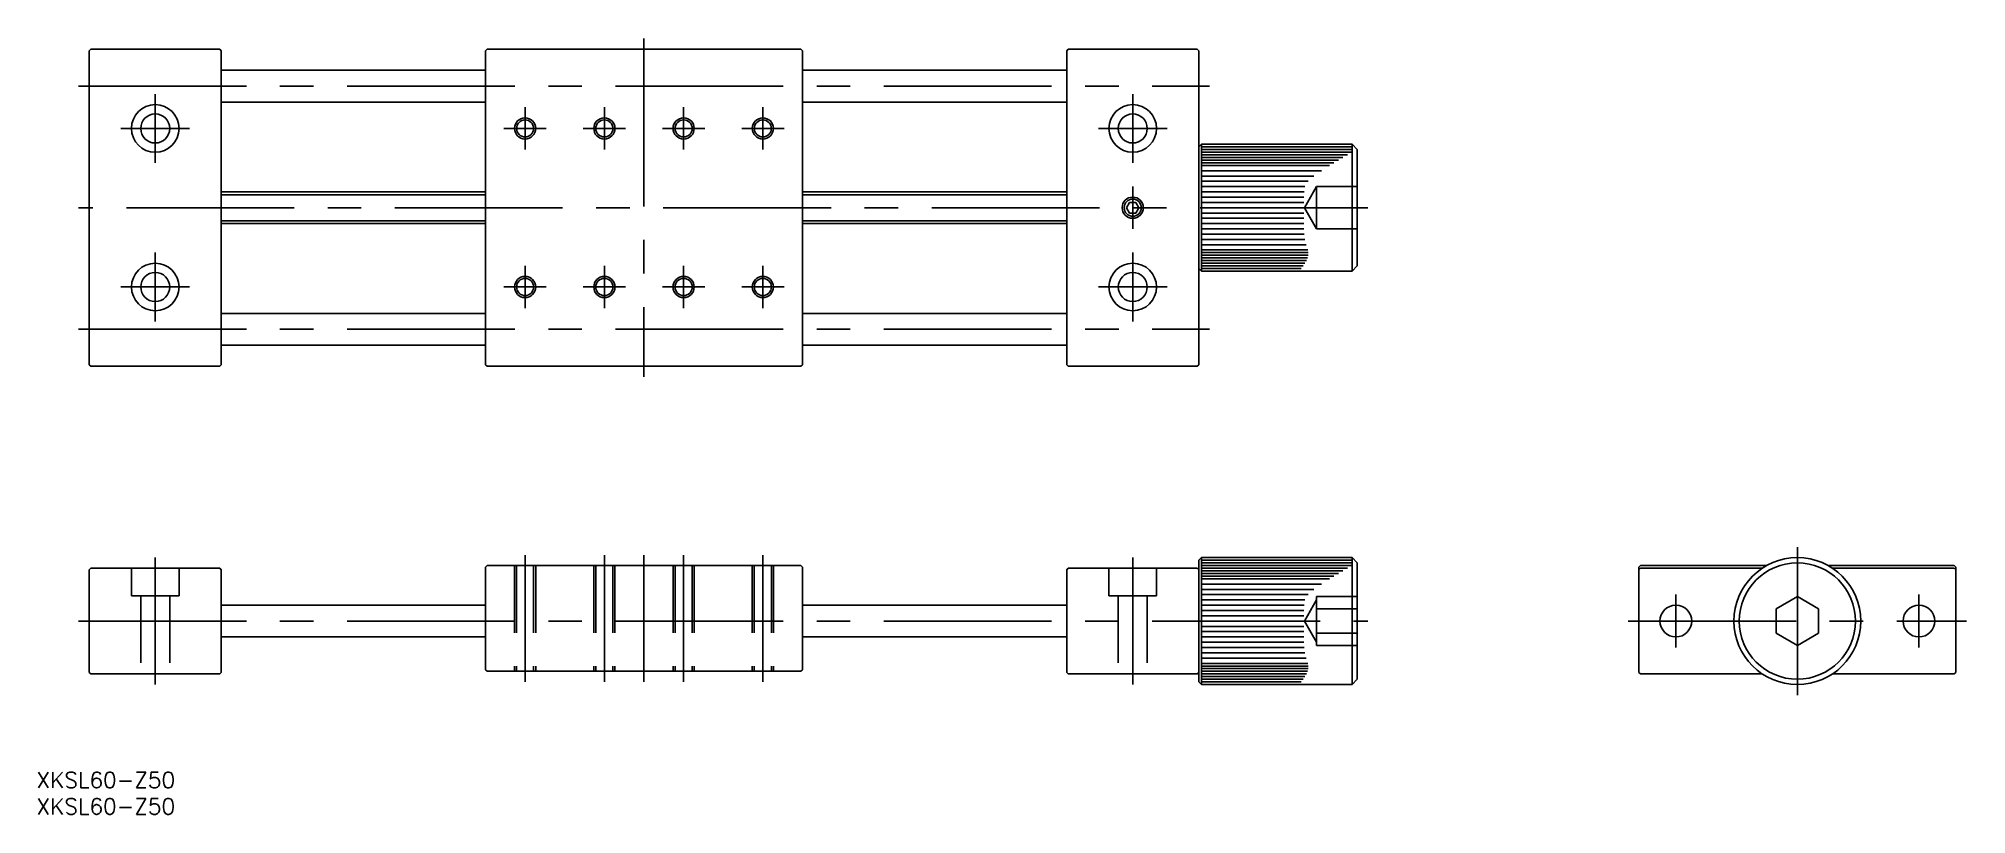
# Model space of a CAD drawing. Extents: x -333 to 32, y -37 to 110.
import ezdxf

# ---------------------------------------------------------------- set-up
doc = ezdxf.new("R2010")
doc.units = 0
doc.linetypes.add('CENTER', pattern=[50.8, 31.75, -6.35, 6.35, -6.35])
doc.linetypes.add('DASHED', pattern=[19.05, 12.7, -6.35])
doc.layers.get('0').update_dxf_attribs({"linetype": 'CONTINUOUS'})
doc.layers.add('CENTER', color=1, linetype='CONTINUOUS')
doc.styles.get("Standard").update_dxf_attribs({"font": 'txt.shx', "height": 3, "bigfont": 'bigfont.shx'})

# ---------------------------------------------------------------- blocks, each defined once
blk = doc.blocks.new('*U2')
at = {"color": 7, "linetype": 'CONTINUOUS'}
blk.add_text('XKSL60-Z50', height=3, dxfattribs=at).set_placement((-333.26, -36.58))
blk = doc.blocks.new('*U3')
at = {"color": 7, "linetype": 'CONTINUOUS'}
blk.add_text('XKSL60-Z50', height=3, dxfattribs=at).set_placement((-333.26, -31.58))

msp = doc.modelspace()

# ---------------------------------------------------------------- linework, layer by layer
at = {"color": 7, "linetype": 'CONTINUOUS'}
for p, q in [((-322.99, 108.21), (-323.29, 107.91)), ((-323.29, 107.91), (-323.29, 48.51)), ((-322.99, 108.21), (-298.59, 108.21)), ((-298.59, 108.21), (-298.29, 107.91)), ((-298.29, 107.91), (-298.29, 48.51)), ((-248.29, 107.91), (-247.99, 108.21)), ((-248.29, 107.91), (-248.29, 48.51)), ((-188.59, 108.21), (-247.99, 108.21)), ((-188.59, 108.21), (-188.29, 107.91)), ((-188.29, 48.51), (-188.29, 107.91)), ((-137.99, 108.21), (-138.29, 107.91)), ((-138.29, 107.91), (-138.29, 48.51)), ((-137.99, 108.21), (-113.59, 108.21)), ((-113.59, 108.21), (-113.29, 107.91)), ((-113.29, 107.91), (-113.29, 48.51)), ((-298.29, 104.21), (-248.29, 104.21)), ((-188.29, 104.21), (-138.29, 104.21)), ((-248.29, 98.21), (-298.29, 98.21)), ((-138.29, 98.21), (-188.29, 98.21)), ((-112.79, 90.21), (-113.29, 89.71)), ((-113.29, 89.71), (-113.29, 66.71)), ((-112.79, 90.21), (-84.29, 90.21)), ((-112.79, 90.21), (-112.79, 66.21)), ((-112.79, 89.71), (-84.29, 89.71)), ((-84.29, 89.21), (-112.79, 89.21)), ((-112.79, 88.71), (-84.29, 88.71)), ((-85.16, 88.21), (-112.79, 88.21)), ((-112.79, 87.71), (-86.02, 87.71)), ((-84.29, 90.21), (-84.29, 66.21)), ((-83.29, 89.21), (-84.29, 90.21)), ((-83.29, 89.21), (-83.29, 67.21)), ((-86.87, 87.21), (-112.79, 87.21)), ((-112.79, 86.71), (-87.7, 86.71)), ((-88.52, 86.21), (-112.79, 86.21)), ((-112.79, 85.21), (-90.07, 85.21)), ((-91.49, 84.21), (-112.79, 84.21)), ((-248.29, 81.21), (-298.29, 81.21)), ((-188.29, 81.21), (-138.29, 81.21)), ((-112.79, 83.21), (-92.59, 83.21)), ((-93.23, 82.21), (-112.79, 82.21)), ((-112.79, 81.21), (-93.33, 81.21)), ((-126.37, 79.21), (-126.94, 78.21)), ((-126.94, 78.21), (-126.37, 77.21)), ((-125.21, 79.21), (-126.37, 79.21)), ((-126.37, 77.21), (-125.21, 77.21)), ((-124.63, 78.21), (-125.21, 79.21)), ((-125.21, 77.21), (-124.63, 78.21)), ((-93.38, 80.21), (-112.79, 80.21)), ((-112.79, 79.21), (-93.41, 79.21)), ((-93.42, 77.21), (-112.79, 77.21)), ((-298.29, 75.21), (-248.29, 75.21)), ((-138.29, 75.21), (-188.29, 75.21)), ((-112.79, 76.21), (-93.42, 76.21)), ((-93.4, 75.21), (-112.79, 75.21)), ((-112.79, 74.21), (-93.38, 74.21)), ((-93.33, 73.21), (-112.79, 73.21)), ((-93.21, 72.21), (-112.79, 72.21)), ((-112.79, 71.21), (-92.95, 71.21)), ((-92.66, 70.21), (-112.79, 70.21)), ((-112.79, 69.71), (-92.58, 69.71)), ((-112.79, 66.21), (-113.29, 66.71)), ((-92.59, 69.21), (-112.79, 69.21)), ((-112.79, 68.71), (-92.72, 68.71)), ((-92.93, 68.21), (-112.79, 68.21)), ((-112.79, 67.71), (-93.21, 67.71)), ((-93.55, 67.21), (-112.79, 67.21)), ((-112.79, 66.71), (-93.91, 66.71)), ((-84.29, 66.21), (-112.79, 66.21)), ((-84.29, 66.21), (-83.29, 67.21)), ((-248.29, 58.21), (-298.29, 58.21)), ((-188.29, 58.21), (-138.29, 58.21)), ((-298.29, 52.21), (-248.29, 52.21)), ((-138.29, 52.21), (-188.29, 52.21)), ((-322.99, 48.21), (-323.29, 48.51)), ((-322.99, 48.21), (-298.59, 48.21)), ((-298.59, 48.21), (-298.29, 48.51)), ((-247.99, 48.21), (-248.29, 48.51)), ((-247.99, 48.21), (-188.59, 48.21)), ((-188.59, 48.21), (-188.29, 48.51)), ((-137.99, 48.21), (-138.29, 48.51)), ((-137.99, 48.21), (-113.59, 48.21)), ((-113.59, 48.21), (-113.29, 48.51)), ((-112.79, 12), (-113.29, 11.5)), ((-113.29, 11.5), (-113.29, -11.5)), ((-112.79, 12), (-84.29, 12)), ((-112.79, 12), (-112.79, -12)), ((-112.79, 11.5), (-84.29, 11.5)), ((-84.29, 11), (-112.79, 11)), ((-84.29, 12), (-84.29, -12)), ((-83.29, 11), (-84.29, 12)), ((-83.29, 11), (-83.29, -11)), ((-323.29, 9.7), (-322.99, 10)), ((-323.29, 9.7), (-323.29, -9.7)), ((-322.99, 10), (-298.59, 10)), ((-298.59, 10), (-298.29, 9.7)), ((-298.29, 9.7), (-298.29, -9.7)), ((-248.29, 10.2), (-247.99, 10.5)), ((-248.29, 10.2), (-248.29, -9.2)), ((-188.59, 10.5), (-247.99, 10.5)), ((-237.99, 10.5), (-244.93, 10.5)), ((-188.59, 10.5), (-188.29, 10.2)), ((-188.29, 10.2), (-188.29, -9.2)), ((-138.29, 9.7), (-137.99, 10)), ((-138.29, -9.7), (-138.29, 9.7)), ((-137.99, 10), (-113.59, 10)), ((-113.29, 9.7), (-113.59, 10)), ((-113.29, 9.7), (-113.29, -9.7)), ((-112.79, 10.5), (-84.29, 10.5)), ((-85.16, 10), (-112.79, 10)), ((-112.79, 9.5), (-86.02, 9.5)), ((-86.87, 9), (-112.79, 9)), ((-112.79, 8.5), (-87.7, 8.5)), ((-88.52, 8), (-112.79, 8)), ((-29.7, 10.5), (-30, 10.2)), ((-30, 10.2), (-30, -9.7)), ((-29.7, 10), (-30, 9.7)), ((-29.7, 10.5), (-5.81, 10.5)), ((-29.7, 10), (-6.63, 10)), ((5.81, 10.5), (29.7, 10.5)), ((6.63, 10), (29.7, 10)), ((29.7, 10.5), (30, 10.2)), ((29.7, 10), (30, 9.7)), ((30, 10.2), (30, -9.7)), ((-112.79, 7), (-90.07, 7)), ((-91.49, 6), (-112.79, 6)), ((-112.79, 5), (-92.59, 5)), ((-93.23, 4), (-112.79, 4)), ((0, 4.62), (-4, 2.31)), ((4, 2.31), (0, 4.62)), ((-298.29, 3), (-248.29, 3)), ((-188.29, 3), (-138.29, 3)), ((-112.79, 3), (-93.33, 3)), ((-93.38, 2), (-112.79, 2)), ((-112.79, 1), (-93.41, 1)), ((-4, 2.31), (-4, -2.31)), ((4, -2.31), (4, 2.31)), ((-298.29, -3), (-248.29, -3)), ((-188.29, -3), (-138.29, -3)), ((-93.42, -1), (-112.79, -1)), ((-112.79, -2), (-93.42, -2)), ((-93.4, -3), (-112.79, -3)), ((-4, -2.31), (0, -4.62)), ((0, -4.62), (4, -2.31)), ((-112.79, -4), (-93.38, -4)), ((-93.33, -5), (-112.79, -5)), ((-93.21, -6), (-112.79, -6)), ((-112.79, -7), (-92.95, -7)), ((-322.99, -10), (-323.29, -9.7)), ((-298.59, -10), (-322.99, -10)), ((-298.59, -10), (-298.29, -9.7)), ((-247.99, -9.5), (-248.29, -9.2)), ((-247.99, -9.5), (-188.59, -9.5)), ((-188.59, -9.5), (-188.29, -9.2)), ((-137.99, -10), (-138.29, -9.7)), ((-113.59, -10), (-137.99, -10)), ((-113.59, -10), (-113.29, -9.7)), ((-92.66, -8), (-112.79, -8)), ((-112.79, -8.5), (-92.58, -8.5)), ((-92.59, -9), (-112.79, -9)), ((-112.79, -9.5), (-92.72, -9.5)), ((-92.93, -10), (-112.79, -10)), ((-112.79, -10.5), (-93.21, -10.5)), ((-29.7, -10), (-30, -9.7)), ((-29.7, -10), (-6.63, -10)), ((6.63, -10), (29.7, -10)), ((29.7, -10), (30, -9.7)), ((-112.79, -12), (-113.29, -11.5)), ((-93.55, -11), (-112.79, -11)), ((-112.79, -11.5), (-93.91, -11.5)), ((-84.29, -12), (-112.79, -12)), ((-84.29, -12), (-83.29, -11))]:
    msp.add_line(p, q, dxfattribs=at)
at = {"color": 3, "linetype": 'CONTINUOUS'}
for p, q in [((-298.29, 80.67), (-248.29, 80.67)), ((-188.29, 80.67), (-138.29, 80.67)), ((-248.29, 75.75), (-298.29, 75.75)), ((-138.29, 75.75), (-188.29, 75.75))]:
    msp.add_line(p, q, dxfattribs=at)
at = {"color": 3, "linetype": 'DASHED'}
for p, q in [((-90.99, 82.21), (-93.3, 78.21)), ((-83.29, 82.21), (-90.99, 82.21)), ((-90.99, 82.21), (-90.99, 74.21)), ((-90.99, 74.21), (-93.3, 78.21)), ((-90.99, 78.21), (-83.29, 78.21)), ((-90.99, 74.21), (-83.29, 74.21)), ((-315.29, 10), (-315.29, 4.8)), ((-306.29, 4.8), (-306.29, 10)), ((-242.79, 10.5), (-242.79, -9.5)), ((-242.41, 10.5), (-242.41, -9.5)), ((-239.17, 10.5), (-239.17, -9.5)), ((-238.79, 10.5), (-238.79, -9.5)), ((-227.79, 10.5), (-227.79, -9.5)), ((-227.41, 10.5), (-227.41, -9.5)), ((-224.17, 10.5), (-224.17, -9.5)), ((-223.79, 10.5), (-223.79, -9.5)), ((-212.79, 10.5), (-212.79, -9.5)), ((-212.41, 10.5), (-212.41, -9.5)), ((-209.17, 10.5), (-209.17, -9.5)), ((-208.79, 10.5), (-208.79, -9.5)), ((-197.79, 10.5), (-197.79, -9.5)), ((-197.41, 10.5), (-197.41, -9.5)), ((-194.17, 10.5), (-194.17, -9.5)), ((-193.79, 10.5), (-193.79, -9.5)), ((-130.29, 10), (-130.29, 4.8)), ((-121.29, 4.8), (-121.29, 10)), ((-315.29, 4.8), (-306.29, 4.8)), ((-313.54, 4.8), (-313.54, -10)), ((-308.04, 4.8), (-308.04, -10)), ((-130.29, 4.8), (-121.29, 4.8)), ((-128.54, 4.8), (-128.54, -10)), ((-123.04, 4.8), (-123.04, -10)), ((-90.99, 4), (-93.3, 0)), ((-90.99, 4.62), (-90.99, -4.62)), ((-83.29, 4.62), (-90.99, 4.62)), ((-83.29, 2.31), (-90.99, 2.31)), ((-90.99, -4), (-93.3, 0)), ((-83.29, -2.31), (-90.99, -2.31)), ((-83.29, -4.62), (-90.99, -4.62))]:
    msp.add_line(p, q, dxfattribs=at)
at = {"color": 7, "linetype": 'CONTINUOUS'}
for centre, radius in [((-310.79, 93.21), 4.5), ((-310.79, 93.21), 2.75), ((-125.79, 93.21), 4.5), ((-125.79, 93.21), 2.75), ((-240.79, 93.21), 1.62), ((-225.79, 93.21), 1.62), ((-210.79, 93.21), 1.62), ((-195.79, 93.21), 1.62), ((-125.79, 78.21), 1.62), ((-310.79, 63.21), 4.5), ((-310.79, 63.21), 2.75), ((-125.79, 63.21), 4.5), ((-125.79, 63.21), 2.75), ((-240.79, 63.21), 1.62), ((-225.79, 63.21), 1.62), ((-210.79, 63.21), 1.62), ((-195.79, 63.21), 1.62), ((0, 0), 12), ((0, 0), 11), ((-23, 0), 3), ((23, 0), 3)]:
    msp.add_circle(centre, radius, dxfattribs=at)
at = {"color": 3, "linetype": 'CONTINUOUS'}
for centre in [(-240.79, 93.21), (-225.79, 93.21), (-210.79, 93.21), (-195.79, 93.21), (-125.79, 78.21), (-240.79, 63.21), (-225.79, 63.21), (-210.79, 63.21), (-195.79, 63.21)]:
    msp.add_circle(centre, 2, dxfattribs=at)
at = {"layer": 'CENTER', "color": 1, "linetype": 'CENTER'}
for p, q in [((-218.29, 110.21), (-218.29, 46.21)), ((-325.29, 101.21), (-111.29, 101.21)), ((-310.79, 99.71), (-310.79, 86.71)), ((-125.79, 99.71), (-125.79, 86.71)), ((-240.79, 97.21), (-240.79, 89.21)), ((-225.79, 97.21), (-225.79, 89.21)), ((-210.79, 97.21), (-210.79, 89.21)), ((-195.79, 97.21), (-195.79, 89.21)), ((-317.29, 93.21), (-304.29, 93.21)), ((-244.79, 93.21), (-236.79, 93.21)), ((-229.79, 93.21), (-221.79, 93.21)), ((-214.79, 93.21), (-206.79, 93.21)), ((-199.79, 93.21), (-191.79, 93.21)), ((-132.29, 93.21), (-119.29, 93.21)), ((-125.79, 82.21), (-125.79, 74.21)), ((-81.29, 78.21), (-325.29, 78.21)), ((-310.79, 69.71), (-310.79, 56.71)), ((-125.79, 69.71), (-125.79, 56.71)), ((-240.79, 67.21), (-240.79, 59.21)), ((-225.79, 67.21), (-225.79, 59.21)), ((-210.79, 67.21), (-210.79, 59.21)), ((-195.79, 67.21), (-195.79, 59.21)), ((-317.29, 63.21), (-304.29, 63.21)), ((-244.79, 63.21), (-236.79, 63.21)), ((-229.79, 63.21), (-221.79, 63.21)), ((-214.79, 63.21), (-206.79, 63.21)), ((-199.79, 63.21), (-191.79, 63.21)), ((-132.29, 63.21), (-119.29, 63.21)), ((-325.29, 55.21), (-111.29, 55.21)), ((-310.79, 12), (-310.79, -12)), ((-240.79, 12.5), (-240.79, -11.5)), ((-225.79, 12.5), (-225.79, -11.5)), ((-218.29, 12.5), (-218.29, -11.5)), ((-210.79, 12.5), (-210.79, -11.5)), ((-195.79, 12.5), (-195.79, -11.5)), ((-125.79, 12), (-125.79, -12)), ((0, 14), (0, -14)), ((-23, 5), (-23, -5)), ((23, 5), (23, -5)), ((-325.29, 0), (-81.29, 0)), ((-32, 0), (32, 0))]:
    msp.add_line(p, q, dxfattribs=at)

# ---------------------------------------------------------------- block references
at = {"color": 7, "linetype": 'CONTINUOUS'}
for name in ['*U3', '*U2']:
    msp.add_blockref(name, (0, 0), dxfattribs=at)

doc.saveas('drawing.dxf')
